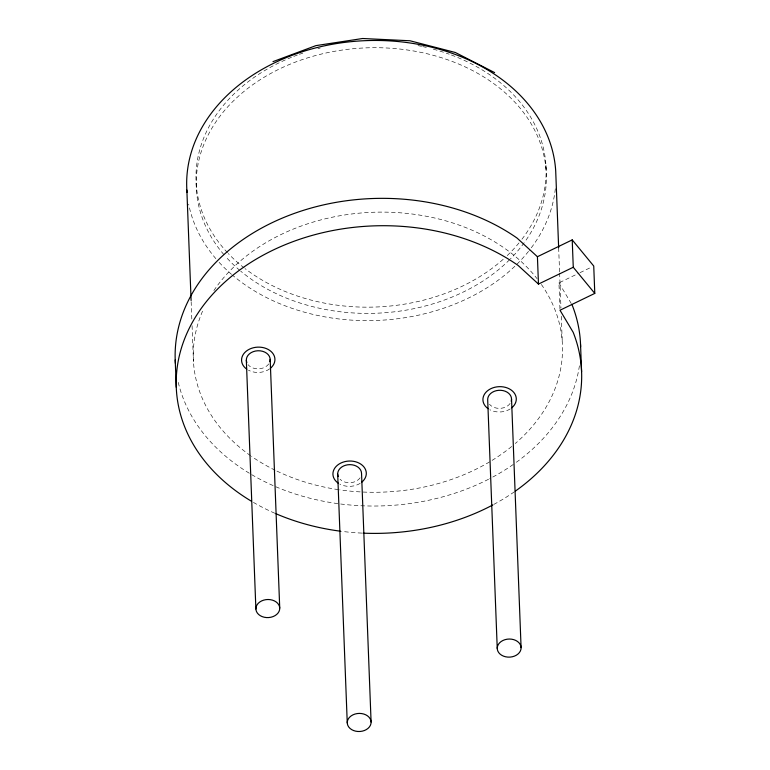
<?xml version="1.0" encoding="UTF-8"?>
<svg xmlns="http://www.w3.org/2000/svg" width="770" height="770" viewBox="0 0 770 770"><rect width="100%" height="100%" fill="white"/><g stroke="black" fill="none" stroke-linecap="round" stroke-linejoin="round"><path stroke-width="0.58" stroke-dasharray="3.85 2.89" d="M559.954 309.039L558.943 282.869L578.973 273.177M580.031 272.667L591.63 267.055M558.943 282.869L572.129 304.968M558.654 247.834L559.578 271.839M559.626 273.042L560.964 307.856M561.282 316.258L562.302 342.66M545.94 165.29L546.171 171.508M196.158 183.366L196.398 189.584M191.153 301.705L191.845 319.714M192.077 325.71L193.463 361.727M514.341 491.828A202.808 153.759 -2.2 0 1 493.926 504.35M361.871 533.1A202.808 153.759 -2.2 0 1 341.476 531.329M274.803 513.234A202.808 153.759 -2.2 0 1 253.417 502.396M360.158 483.348A16.699 12.667 -2.2 0 1 339.839 484.118M510.154 408.976A16.699 12.667 -2.2 0 1 489.826 409.746M269.615 368.878A16.699 12.667 -2.2 0 1 248.469 370.216M579.406 365.779A202.808 153.759 -2.2 0 1 514.245 463.781M513.282 464.464A202.808 153.759 -2.2 0 1 489.662 478.69M488.584 479.238A202.808 153.759 -2.2 0 1 250.337 473.839M249.336 473.232A202.808 153.759 -2.2 0 1 177.966 381.073M541.368 284.457A184.675 140.015 -2.2 0 1 515.274 443.501M511.713 446.485A184.675 140.015 -2.2 0 1 339.618 489.836M338.444 489.662A184.675 140.015 -2.2 0 1 276.238 470.768M275.14 470.239A184.675 140.015 -2.2 0 1 251.54 456.379M250.548 455.686A184.675 140.015 -2.2 0 1 203.694 308.606M213.868 290.569A184.675 140.015 -2.2 0 1 372.921 212.27A184.675 140.015 -2.2 0 1 537.094 278.702M555.314 188.746A184.675 140.015 -2.2 0 1 529.25 250.462M528.528 251.367A184.675 140.015 -2.2 0 1 232.473 275.15M231.558 274.37A184.675 140.015 -2.2 0 1 217.361 260.395M215.87 258.681A184.675 140.015 -2.2 0 1 188.679 204.146M223.897 254.639A175.137 132.777 -2.2 0 1 253.638 84.103A175.137 132.777 -2.2 0 1 479.633 74.449A175.137 132.777 -2.2 0 1 524.88 241.79M524.206 242.714A175.137 132.777 -2.2 0 1 510.472 258.845M509.625 259.692A175.137 132.777 -2.2 0 1 240.702 271.146M239.778 270.366A175.137 132.777 -2.2 0 1 225.408 256.362M451.432 55.026A175.137 132.777 -2.2 0 1 521.906 239.268M518.999 242.916A175.137 132.777 -2.2 0 1 506.785 255.996M503.224 259.269A175.137 132.777 -2.2 0 1 245.207 268.72M244.244 267.979A175.137 132.777 -2.2 0 1 228.295 253.551M227.497 252.704A175.137 132.777 -2.2 0 1 292.667 56.845M293.784 56.403A175.137 132.777 -2.2 0 1 298.288 54.709M299.414 54.304A175.137 132.777 -2.2 0 1 302.841 53.111M317.904 48.645A175.137 132.777 -2.2 0 1 320.185 48.067M418.004 45.613A175.137 132.777 -2.2 0 1 421.585 46.335M422.769 46.595A175.137 132.777 -2.2 0 1 426.32 47.403M433.366 49.193A175.137 132.777 -2.2 0 1 449.247 54.218M360.11 477.824A11.925 9.048 -2.2 0 1 340.042 479.248M268.749 363.921A11.925 9.048 -2.2 0 1 248.094 364.701M510.106 403.451A11.925 9.048 -2.2 0 1 489.46 404.231"/><path stroke-width="1.16" d="M572.216 239.894L573.265 267.257L538.471 284.082L537.422 256.718L572.216 239.894L593.737 266.035L594.787 293.399L560.002 310.233L573.188 332.332A202.808 153.759 -2.2 0 1 515.303 491.144M272.975 61.639L315.931 45.623L362.651 38.5L409.948 40.762L455.349 52.504L494.629 72.601M537.422 256.718L517.074 238.084A202.808 153.759 -2.2 0 0 292.831 213.954A202.808 153.759 -2.2 0 0 175.396 363.43M538.471 284.082L518.123 265.448A202.808 153.759 -2.2 0 0 226.303 280.8A202.808 153.759 -2.2 0 0 251.386 501.203M573.265 267.257L594.787 293.399M580.541 344.469L581.591 371.833M558.654 247.834L555.709 171.017A184.675 140.015 -2.2 0 0 361.149 40.868A184.675 140.015 -2.2 0 0 187.033 192.413M511.53 398.87L521.088 647.637A11.925 9.048 -2.2 0 1 503.503 656.146A11.925 9.048 -2.2 0 1 502.906 640.486A11.925 9.048 -2.2 0 1 521.088 647.637M497.247 648.542L487.689 399.774A11.925 9.048 -2.2 0 1 500.827 390.303A11.925 9.048 -2.2 0 1 511.213 401.228M371.092 722.01A11.925 9.048 -2.2 0 0 352.92 714.858A11.925 9.048 -2.2 0 0 353.507 730.518A11.925 9.048 -2.2 0 0 371.092 722.01L361.534 473.242A11.925 9.048 -2.2 0 0 347.722 464.791A11.925 9.048 -2.2 0 0 338.194 476.476M337.693 474.147L347.251 722.915M270.174 359.34L279.731 608.098A11.925 9.048 -2.2 0 1 262.147 616.606A11.925 9.048 -2.2 0 1 261.55 600.956A11.925 9.048 -2.2 0 1 279.731 608.098M246.333 360.244L255.881 609.012M186.86 190.075L191.104 300.502M175.214 359.917L176.263 387.281M492.858 504.928A202.808 153.759 -2.2 0 1 363.074 533.148M340.292 531.175A202.808 153.759 -2.2 0 1 275.92 513.715M338.155 483.098A16.699 12.667 -2.2 0 1 337.472 465.195A16.699 12.667 -2.2 0 1 361.082 464.3A16.699 12.667 -2.2 0 1 361.756 482.193M488.151 408.716A16.699 12.667 -2.2 0 1 487.468 390.823A16.699 12.667 -2.2 0 1 511.068 389.928A16.699 12.667 -2.2 0 1 511.752 407.821M246.785 369.186A16.699 12.667 -2.2 0 1 246.111 351.293A16.699 12.667 -2.2 0 1 269.712 350.398A16.699 12.667 -2.2 0 1 270.386 368.291M572.129 304.968A202.808 153.759 -2.2 0 1 580.609 346.818M246.823 362.574A11.925 9.048 -2.2 0 1 257.911 350.754A11.925 9.048 -2.2 0 1 269.856 361.688"/></g></svg>
